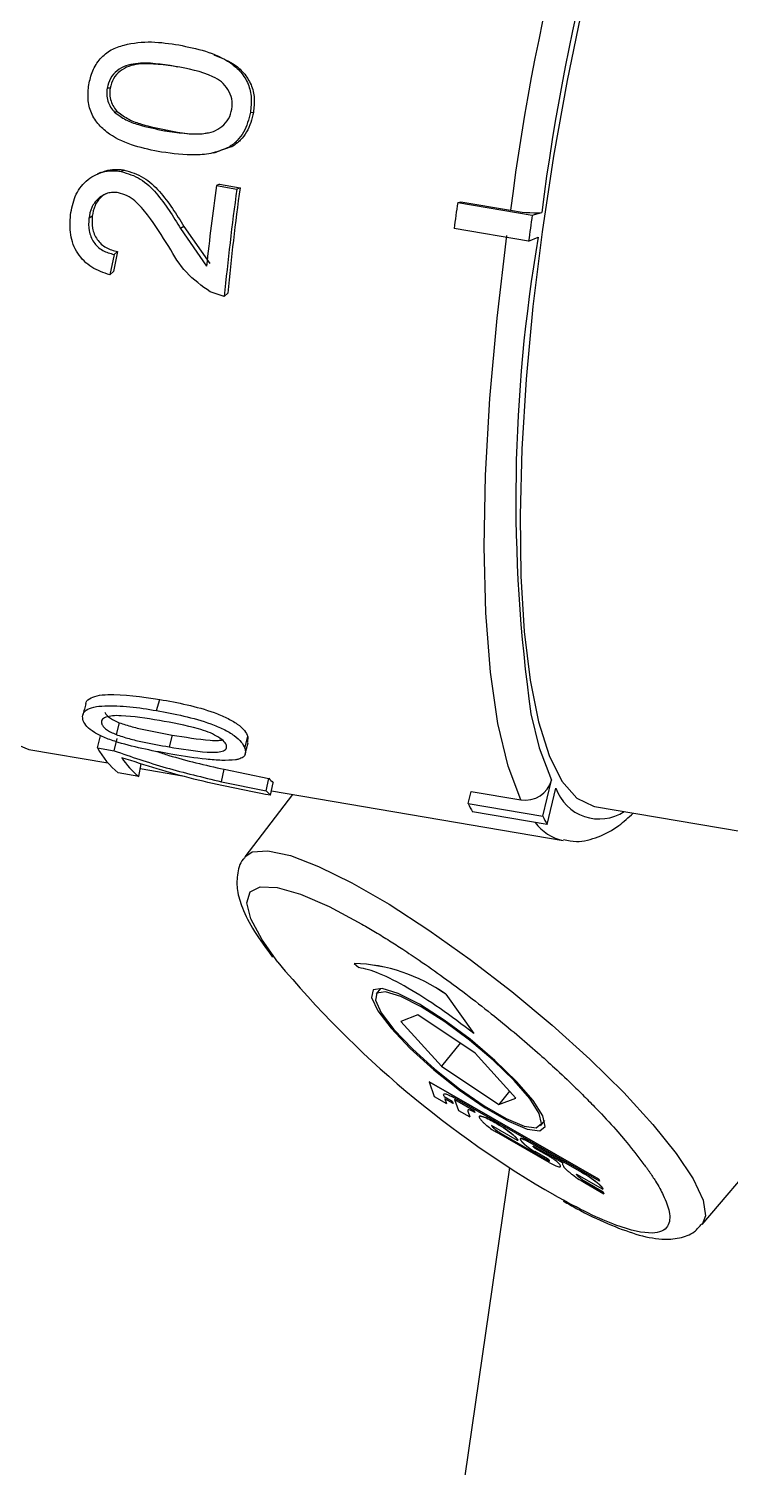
# Model space of a CAD drawing. Extents: x 75 to 2075, y 25 to 1460.
# Drawn here: x 1675.1 to 1708.9, y 732.9 to 802.3 of the extents above; entities that cross this region are included whole.
import ezdxf

# ---------------------------------------------------------------- set-up
doc = ezdxf.new("R2010")
doc.units = 0
doc.header["$LTSCALE"] = 5
doc.linetypes.add('SLD-KATı', pattern=[0])
doc.layers.get('0').update_dxf_attribs({"linetype": 'CONTINUOUS'})

msp = doc.modelspace()

# ---------------------------------------------------------------- linework, layer by layer
at = {"color": 7, "linetype": 'SLD-KATı'}
for p, q in [((1682.272, 800.437), (1682.131, 800.471)), ((1679.003, 799.417), (1678.858, 799.422)), ((1679.363, 798.274), (1679.214, 798.259)), ((1685.768, 798.257), (1685.913, 798.251)), ((1681.775, 797.393), (1681.625, 797.369)), ((1684.895, 796.609), (1684.147, 796.346)), ((1684.744, 796.581), (1684.895, 796.609)), ((1679.681, 795.468), (1679.525, 795.402)), ((1684.281, 794.788), (1684.125, 794.724)), ((1684.125, 794.724), (1685.112, 794.556)), ((1684.281, 794.788), (1685.268, 794.619)), ((1685.268, 794.619), (1685.112, 794.556)), ((1695.766, 793.902), (1695.919, 793.945)), ((1695.766, 793.902), (1699.363, 793.29)), ((1695.919, 793.945), (1698.317, 793.537)), ((1678.137, 793.246), (1677.975, 793.135)), ((1699.363, 793.29), (1699.821, 793.417)), ((1682.562, 792.755), (1682.401, 792.648)), ((1682.401, 792.648), (1683.65, 790.832)), ((1682.562, 792.755), (1683.815, 790.967)), ((1699.187, 792.038), (1695.591, 792.651)), ((1699.187, 792.038), (1699.656, 792.235)), ((1679.354, 791.541), (1679.155, 790.573)), ((1679.354, 791.541), (1679.189, 791.402)), ((1679.189, 791.402), (1678.988, 790.415)), ((1679.155, 790.573), (1678.988, 790.415)), ((1684.505, 789.374), (1683.83, 789.595)), ((1684.672, 789.533), (1684.505, 789.374)), ((1681.24, 769.402), (1681.397, 769.943)), ((1679.434, 768.819), (1679.286, 768.248)), ((1678.394, 767.601), (1678.534, 768.188)), ((1679.193, 767.465), (1679.333, 768.052)), ((1681.99, 768.225), (1681.844, 767.651)), ((1685.5, 767.589), (1685.65, 768.152)), ((1685.65, 768.152), (1685.632, 767.859)), ((1675.081, 767.525), (1678.893, 766.876)), ((1678.394, 767.601), (1679.193, 767.465)), ((1680.38, 766.228), (1680.501, 766.837)), ((1680.456, 766.61), (1682.488, 766.264)), ((1684.37, 765.974), (1684.501, 766.573)), ((1684.501, 766.573), (1686.662, 766.136)), ((1680.38, 766.228), (1679.393, 766.396)), ((1684.37, 765.974), (1686.532, 765.536)), ((1686.532, 765.536), (1686.662, 766.136)), ((1686.737, 765.319), (1686.863, 765.924)), ((1699.869, 764.315), (1700.299, 766.052)), ((1687.797, 765.359), (1685.504, 762.345)), ((1686.782, 765.532), (1700.858, 763.134)), ((1696.272, 764.928), (1696.415, 765.507)), ((1696.415, 765.507), (1698.813, 765.098)), ((1700.085, 763.906), (1700.503, 765.666)), ((1696.272, 764.928), (1699.869, 764.315)), ((1700.085, 763.906), (1696.488, 764.518)), ((1702.371, 764.779), (1714.36, 762.736)), ((1707.56, 744.615), (1724.552, 764.63)), ((1690.774, 757.212), (1690.992, 757.01)), ((1692.042, 756.006), (1691.836, 755.75)), ((1695.192, 755.731), (1696.543, 753.83)), ((1693.838, 754.729), (1693.022, 754.414)), ((1693.022, 754.414), (1694.981, 752.25)), ((1696.613, 752.881), (1693.838, 754.729)), ((1695.88, 753.369), (1694.981, 752.25)), ((1698.572, 750.717), (1696.613, 752.881)), ((1694.981, 752.25), (1697.756, 750.402)), ((1694.387, 751.496), (1702.575, 746.803)), ((1694.387, 751.496), (1694.387, 751.495)), ((1702.574, 746.802), (1694.387, 751.495)), ((1694.387, 751.495), (1694.633, 750.79)), ((1694.633, 750.79), (1695.225, 750.451)), ((1695.107, 750.789), (1695.092, 750.833)), ((1695.107, 750.789), (1695.501, 750.563)), ((1695.108, 750.79), (1695.502, 750.564)), ((1695.541, 750.45), (1695.146, 750.677)), ((1695.146, 750.677), (1695.225, 750.451)), ((1695.148, 750.676), (1695.226, 750.452)), ((1702.607, 746.711), (1695.517, 750.775)), ((1695.619, 750.652), (1695.618, 750.652)), ((1696.568, 750.107), (1695.618, 750.652)), ((1695.618, 750.652), (1695.805, 750.119)), ((1695.619, 750.652), (1696.569, 750.108)), ((1698.274, 751.046), (1697.756, 750.402)), ((1697.756, 750.402), (1698.572, 750.717)), ((1695.225, 750.451), (1695.226, 750.452)), ((1695.502, 750.564), (1695.501, 750.563)), ((1695.501, 750.563), (1695.541, 750.45)), ((1695.502, 750.564), (1695.542, 750.451)), ((1695.542, 750.451), (1695.541, 750.45)), ((1695.805, 750.119), (1696.347, 749.808)), ((1696.252, 750.085), (1696.348, 749.809)), ((1696.569, 750.108), (1696.601, 750.016)), ((1698.655, 748.675), (1697.398, 749.395)), ((1697.563, 749.537), (1697.564, 749.537)), ((1699.758, 749.381), (1699.964, 749.638)), ((1700.182, 747.61), (1697.642, 749.066)), ((1697.857, 749.012), (1697.856, 749.011)), ((1697.856, 749.011), (1700.1, 747.725)), ((1697.857, 749.012), (1700.101, 747.726)), ((1698.79, 748.755), (1698.789, 748.755)), ((1699.13, 748.64), (1699.129, 748.639)), ((1699.129, 748.639), (1701.743, 747.141)), ((1699.13, 748.64), (1701.744, 747.141)), ((1700.105, 747.781), (1699.488, 748.134)), ((1699.507, 748.354), (1700.839, 747.591)), ((1700.199, 747.895), (1699.508, 748.291)), ((1698.27, 747.373), (1692.608, 708.432)), ((1700.101, 747.726), (1700.1, 747.725)), ((1701.743, 747.141), (1701.744, 747.141)), ((1701.504, 747.042), (1702.766, 746.318)), ((1701.926, 746.68), (1701.925, 746.679)), ((1702.791, 746.183), (1701.925, 746.679)), ((1701.926, 746.68), (1702.792, 746.184)), ((1701.958, 746.592), (1702.821, 746.097)), ((1702.575, 746.803), (1702.574, 746.802)), ((1702.607, 746.71), (1702.574, 746.802)), ((1702.575, 746.803), (1702.607, 746.711)), ((1700.851, 745.76), (1700.883, 745.742)), ((1702.792, 746.184), (1702.791, 746.183)), ((1702.821, 746.097), (1702.791, 746.183)), ((1702.792, 746.184), (1702.822, 746.098)), ((1702.822, 746.098), (1702.821, 746.097))]:
    msp.add_line(p, q, dxfattribs=at)
at = {"color": 8, "linetype": 'SLD-KATı', "flags": 128}
for points in [[(1686.207, 832.835), (1686.172, 832.84), (1685.256, 832.751), (1684.277, 832.221), (1683.249, 831.259), (1682.186, 829.875), (1681.102, 828.091), (1680.012, 825.929), (1678.93, 823.418), (1677.872, 820.594), (1676.851, 817.493), (1675.881, 814.158), (1674.976, 810.634), (1674.147, 806.969), (1673.406, 803.212), (1672.763, 799.414), (1672.227, 795.626), (1671.805, 791.9), (1671.502, 788.286), (1671.323, 784.833), (1671.269, 781.587), (1671.343, 778.593), (1671.542, 775.89), (1671.865, 773.516), (1672.306, 771.503), (1672.86, 769.878), (1673.519, 768.662), (1674.275, 767.872), (1675.081, 767.525)], [(1699.298, 769.252), (1699.704, 767.611), (1700.299, 766.052)], [(1685.504, 762.345), (1685.853, 762.587), (1686.614, 762.646), (1687.694, 762.412), (1689.058, 761.891), (1690.663, 761.1), (1692.457, 760.064), (1694.382, 758.818), (1696.376, 757.4), (1698.376, 755.856), (1700.317, 754.237), (1702.137, 752.594), (1703.776, 750.979), (1705.184, 749.446), (1706.313, 748.042), (1707.129, 746.814), (1707.604, 745.8), (1707.724, 745.034), (1707.56, 744.615)], [(1687.094, 757.263), (1686.329, 758.35), (1685.794, 759.36), (1685.599, 760.139), (1685.752, 760.659), (1686.246, 760.904), (1687.066, 760.865), (1688.184, 760.543), (1689.56, 759.95), (1691.149, 759.105)]]:
    msp.add_lwpolyline(points, dxfattribs=at)
at = {"color": 7, "linetype": 'SLD-KATı', "flags": 128}
for points in [[(1712.867, 826.391), (1712.5, 826.413), (1711.593, 826.155), (1710.63, 825.468), (1709.626, 824.361), (1708.593, 822.851), (1707.546, 820.958), (1706.501, 818.708), (1705.471, 816.134), (1704.471, 813.272), (1703.516, 810.161), (1702.618, 806.846), (1701.79, 803.372), (1701.044, 799.79), (1700.391, 796.148), (1699.839, 792.498), (1699.396, 788.892), (1699.069, 785.379), (1698.861, 782.01), (1698.777, 778.831), (1698.816, 775.888), (1698.98, 773.221), (1699.264, 770.868), (1699.666, 768.862), (1700.18, 767.231), (1700.798, 765.998), (1701.511, 765.181), (1702.311, 764.79), (1702.371, 764.779)], [(1684.016, 801.051), (1683.938, 801.08), (1683.86, 801.109)], [(1698.813, 765.098), (1698.195, 766.718), (1697.703, 768.783), (1697.344, 771.26), (1697.123, 774.112), (1697.045, 777.295), (1697.11, 780.761), (1697.318, 784.456), (1697.664, 788.325), (1698.145, 792.308)], [(1685.512, 767.28), (1685.586, 767.566), (1685.661, 767.851)], [(1693.918, 755.239), (1692.894, 755.76), (1692.127, 755.997), (1691.687, 755.929), (1691.612, 755.562), (1691.909, 754.929), (1692.551, 754.086), (1693.482, 753.108), (1694.618, 752.081), (1695.859, 751.098), (1697.095, 750.245), (1698.215, 749.598), (1699.121, 749.215), (1699.731, 749.13), (1699.991, 749.35), (1699.879, 749.855), (1699.404, 750.602), (1698.609, 751.523), (1697.564, 752.536), (1696.361, 753.552), (1695.109, 754.481), (1693.918, 755.239)], [(1694, 755.122), (1693.021, 755.62), (1692.288, 755.847), (1691.867, 755.782), (1691.795, 755.431), (1692.079, 754.825), (1692.693, 754.019), (1693.583, 753.084), (1694.67, 752.103), (1695.857, 751.162), (1697.038, 750.347), (1698.109, 749.728), (1698.975, 749.362), (1699.558, 749.28), (1699.808, 749.491), (1699.7, 749.974), (1699.246, 750.688), (1698.486, 751.568), (1697.486, 752.538), (1696.337, 753.509), (1695.139, 754.397), (1694, 755.122)]]:
    msp.add_lwpolyline(points, dxfattribs=at)
at = {"color": 7, "linetype": 'SLD-KATı'}
for centre, radius, start, end in [((1803.739, 780.326), 106.247, 156.90264, 172.85728), ((1801.265, 780.705), 102.237, 156.90264, 172.85728), ((1820.511, 776.097), 137.652, 172.2229, 173.85509), ((1819.742, 776.149), 135.882, 172.21461, 174.41474), ((1817.405, 776.553), 133.366, 172.21461, 174.41474), ((1836.997, 773.479), 142.7, 171.77141, 172.27883), ((1699.526, 799.239), 5.829, 258.03001, 272.90818), ((1840.594, 772.866), 142.7, 171.77141, 172.27883), ((1772.689, 779.604), 74.117, 170.18777, 188.02854), ((1681.848, 769.448), 3.917, 208.14309, 231.19036), ((1682.582, 769.031), 3.564, 212.23845, 231.84789), ((1689.15, 768.299), 3.297, 220.99819, 226.08463), ((1699.03, 766.395), 1.314, 260.49672, 344.89966), ((1689.067, 767.739), 3.359, 220.99819, 226.08463), ((1702.577, 767.995), 7.012, 205.94559, 209.72865), ((1706.174, 767.383), 7.012, 205.94559, 209.72865), ((1725.154, 788.933), 49.512, 219.76374, 240.0636), ((1690.488, 749.037), 8.18, 54.90219, 87.99435), ((1690.488, 749.038), 8.18, 54.90219, 87.99435), ((1699.937, 747.49), 0.336, 38.92189, 59.86274)]:
    msp.add_arc(centre, radius, start, end, dxfattribs=at)
at = {"color": 8, "linetype": 'SLD-KATı'}
for centre, radius, start, end in [((1702.594, 766.389), 2.213, 199.07213, 303.08545), ((1701.338, 765.381), 2.297, 216.76941, 257.92473)]:
    msp.add_arc(centre, radius, start, end, dxfattribs=at)
at = {"color": 7, "linetype": 'SLD-KATı'}
for points, knots in [([(1677.971, 799.585), (1678.023, 799.811), (1678.126, 800.262), (1678.495, 800.857), (1679.031, 801.298), (1679.887, 801.583), (1681.004, 801.704), (1681.879, 801.569), (1682.317, 801.502)], [0, 0, 0, 0, 0.126499, 0.252548, 0.377658, 0.502458, 0.751109, 1, 1, 1, 1]), ([(1682.317, 801.502), (1682.75, 801.416), (1683.616, 801.244), (1684.644, 800.798), (1685.325, 800.214), (1685.691, 799.632), (1685.843, 798.947), (1685.793, 798.487), (1685.768, 798.257)], [0, 0, 0, 0, 0.248905, 0.497483, 0.622312, 0.747532, 0.873476, 1, 1, 1, 1]), ([(1682.131, 800.471), (1681.498, 800.571), (1680.706, 800.697), (1679.753, 800.525), (1679.327, 800.28), (1678.983, 799.908), (1678.899, 799.584), (1678.858, 799.422)], [0, 0, 0, 0, 0.497951, 0.622754, 0.747957, 0.873668, 1, 1, 1, 1]), ([(1682.272, 800.437), (1681.639, 800.537), (1680.848, 800.663), (1679.896, 800.497), (1679.471, 800.259), (1679.127, 799.895), (1679.045, 799.576), (1679.003, 799.417)], [0, 0, 0, 0, 0.500475, 0.625625, 0.750585, 0.875285, 1, 1, 1, 1]), ([(1684.001, 801.026), (1684.326, 800.902), (1684.858, 800.699), (1685.462, 800.174), (1685.832, 799.605), (1685.986, 798.929), (1685.938, 798.477), (1685.913, 798.251)], [0, 0, 0, 0, 0.28184, 0.461565, 0.640916, 0.82028, 1, 1, 1, 1]), ([(1684.879, 798.408), (1684.89, 798.575), (1684.91, 798.908), (1684.702, 799.368), (1684.387, 799.742), (1683.543, 800.212), (1682.759, 800.356), (1682.131, 800.471)], [0, 0, 0, 0, 0.126234, 0.25197, 0.377155, 0.50198, 1, 1, 1, 1]), ([(1681.475, 796.336), (1681.041, 796.423), (1680.175, 796.596), (1679.134, 797.04), (1678.441, 797.626), (1678.062, 798.208), (1677.899, 798.894), (1677.947, 799.354), (1677.971, 799.585)], [0, 0, 0, 0, 0.24892, 0.497499, 0.622366, 0.74757, 0.873484, 1, 1, 1, 1]), ([(1678.858, 799.422), (1678.85, 799.369), (1678.836, 799.264), (1678.836, 799.052), (1678.883, 798.79), (1679.014, 798.5), (1679.148, 798.339), (1679.214, 798.259)], [0, 0, 0, 0, 0.125755, 0.251386, 0.501746, 0.751283, 1, 1, 1, 1]), ([(1679.003, 799.417), (1678.996, 799.365), (1678.982, 799.262), (1678.983, 799.054), (1679.031, 798.796), (1679.163, 798.51), (1679.296, 798.353), (1679.363, 798.274)], [0, 0, 0, 0, 0.125177, 0.250287, 0.500035, 0.749914, 1, 1, 1, 1]), ([(1679.214, 798.259), (1679.391, 798.129), (1679.743, 797.869), (1680.568, 797.58), (1681.202, 797.454), (1681.625, 797.369)], [0, 0, 0, 0, 0.249911, 0.500007, 1, 1, 1, 1]), ([(1679.363, 798.274), (1679.54, 798.146), (1679.894, 797.889), (1680.718, 797.603), (1681.352, 797.477), (1681.775, 797.393)], [0, 0, 0, 0, 0.249414, 0.499567, 1, 1, 1, 1]), ([(1681.625, 797.369), (1682.255, 797.271), (1683.043, 797.147), (1683.991, 797.308), (1684.407, 797.56), (1684.752, 797.923), (1684.837, 798.246), (1684.879, 798.408)], [0, 0, 0, 0, 0.4979741, 0.6227974, 0.7479899, 0.8737186, 1, 1, 1, 1]), ([(1685.768, 798.257), (1685.686, 797.92), (1685.565, 797.416), (1685.194, 796.948), (1684.951, 796.72), (1684.813, 796.627), (1684.744, 796.581)], [0, 0, 0, 0, 0.500317, 0.750428, 0.875333, 1, 1, 1, 1]), ([(1685.913, 798.251), (1685.833, 797.921), (1685.712, 797.425), (1685.344, 796.967), (1685.101, 796.744), (1684.963, 796.654), (1684.895, 796.609)], [0, 0, 0, 0, 0.4988163, 0.7491523, 0.8745511, 1, 1, 1, 1]), ([(1681.775, 797.393), (1682.411, 797.264), (1683.067, 797.132), (1683.705, 797.266), (1683.725, 797.27)], [0, 0, 0, 0, 0.969171, 1, 1, 1, 1]), ([(1684.744, 796.581), (1684.486, 796.473), (1683.972, 796.257), (1682.855, 796.156), (1682.027, 796.264), (1681.475, 796.336)], [0, 0, 0, 0, 0.250377, 0.500477, 1, 1, 1, 1]), ([(1683.985, 796.304), (1684.012, 796.31), (1684.068, 796.323), (1684.123, 796.336), (1684.151, 796.342)], [0, 0, 0, 0, 0.500002, 1, 1, 1, 1]), ([(1677.089, 793.308), (1677.145, 793.614), (1677.228, 794.071), (1677.532, 794.606), (1677.837, 794.947), (1678.208, 795.209), (1678.625, 795.387), (1679, 795.438), (1679.301, 795.436), (1679.451, 795.414), (1679.525, 795.402)], [0, 0, 0, 0, 0.251688, 0.377467, 0.502797, 0.627924, 0.752074, 0.876011, 0.938008, 1, 1, 1, 1]), ([(1678.535, 795.346), (1678.512, 795.336), (1678.466, 795.315), (1678.421, 795.294), (1678.398, 795.284)], [0, 0, 0, 0, 0.5, 1, 1, 1, 1]), ([(1678.543, 795.337), (1678.623, 795.373), (1678.84, 795.472), (1679.157, 795.503), (1679.457, 795.502), (1679.607, 795.479), (1679.681, 795.468)], [0, 0, 0, 0, 0.228341, 0.613804, 0.806874, 1, 1, 1, 1]), ([(1679.525, 795.402), (1679.848, 795.304), (1680.497, 795.106), (1681.496, 794.117), (1682.038, 793.237), (1682.401, 792.648)], [0, 0, 0, 0, 0.247743, 0.497424, 1, 1, 1, 1]), ([(1679.681, 795.468), (1680.004, 795.37), (1680.651, 795.175), (1681.652, 794.204), (1682.198, 793.335), (1682.562, 792.755)], [0, 0, 0, 0, 0.248997, 0.498825, 1, 1, 1, 1]), ([(1679.399, 794.374), (1679.311, 794.384), (1679.134, 794.404), (1678.875, 794.359), (1678.632, 794.253), (1678.417, 794.096), (1678.239, 793.893), (1678.056, 793.583), (1678.007, 793.314), (1677.975, 793.135)], [0, 0, 0, 0, 0.1238355, 0.2477501, 0.3676664, 0.4971161, 0.6224995, 0.7482459, 1, 1, 1, 1]), ([(1678.791, 794.329), (1678.719, 794.282), (1678.573, 794.188), (1678.4, 793.99), (1678.217, 793.687), (1678.169, 793.422), (1678.137, 793.246)], [0, 0, 0, 0, 0.197802, 0.398521, 0.599211, 1, 1, 1, 1]), ([(1681.827, 791.78), (1681.502, 792.299), (1681.016, 793.076), (1680.326, 793.898), (1679.829, 794.255), (1679.542, 794.335), (1679.399, 794.374)], [0, 0, 0, 0, 0.501966, 0.751703, 0.87614, 1, 1, 1, 1]), ([(1678.988, 790.415), (1678.688, 790.517), (1678.236, 790.67), (1677.73, 791.071), (1677.424, 791.449), (1677.209, 791.883), (1677.043, 792.509), (1677.071, 792.989), (1677.089, 793.308)], [0, 0, 0, 0, 0.2474197, 0.3728759, 0.496729, 0.6215912, 0.7480573, 1, 1, 1, 1]), ([(1677.975, 793.135), (1677.964, 792.937), (1677.948, 792.64), (1678.063, 792.256), (1678.202, 791.99), (1678.396, 791.76), (1678.718, 791.524), (1679.001, 791.451), (1679.189, 791.402)], [0, 0, 0, 0, 0.25203, 0.377962, 0.503428, 0.628372, 0.752787, 1, 1, 1, 1]), ([(1678.137, 793.246), (1678.126, 793.052), (1678.111, 792.76), (1678.227, 792.382), (1678.367, 792.121), (1678.561, 791.895), (1678.883, 791.662), (1679.166, 791.59), (1679.354, 791.541)], [0, 0, 0, 0, 0.2498818, 0.3750653, 0.5002031, 0.6253472, 0.7504949, 1, 1, 1, 1]), ([(1683.83, 789.595), (1683.421, 789.886), (1682.597, 790.47), (1682.085, 791.342), (1681.827, 791.78)], [0, 0, 0, 0, 0.4974, 1, 1, 1, 1]), ([(1646.048, 774.496), (1646.822, 773.053), (1649.767, 767.561), (1654.482, 758.605), (1660.144, 747.532), (1665.339, 736.978), (1670.65, 725.452), (1674.303, 717.161), (1676.171, 712.595), (1676.235, 712.439)], [0, 0, 0, 0, 0.081146, 0.308838, 0.476996, 0.646637, 0.819926, 0.993823, 1, 1, 1, 1]), ([(1682.213, 714.327), (1681.964, 714.933), (1680.167, 719.296), (1676.718, 727.182), (1671.776, 737.982), (1666.539, 748.727), (1660.849, 759.898), (1656.66, 767.898), (1654.358, 772.201), (1654.106, 772.672)], [0, 0, 0, 0, 0.025945, 0.186942, 0.359711, 0.544711, 0.740639, 0.97158, 1, 1, 1, 1]), ([(1677.834, 769.742), (1677.834, 769.743), (1677.827, 769.832), (1677.978, 769.981), (1678.34, 770.137), (1679.432, 770.228), (1680.524, 770.07), (1681.397, 769.943)], [0, 0, 0, 0, 0.001896, 0.144803, 0.287438, 0.430543, 1, 1, 1, 1]), ([(1677.703, 768.917), (1677.683, 769.01), (1677.643, 769.194), (1677.812, 769.43), (1678.186, 769.589), (1678.911, 769.651), (1679.933, 769.614), (1680.804, 769.473), (1681.24, 769.402)], [0, 0, 0, 0, 0.126499, 0.252548, 0.377658, 0.502458, 0.751109, 1, 1, 1, 1]), ([(1677.832, 769.741), (1677.807, 769.648), (1677.757, 769.464), (1677.706, 769.279), (1677.681, 769.187)], [0, 0, 0, 0, 0.499999, 1, 1, 1, 1]), ([(1678.743, 769.324), (1678.753, 769.303), (1678.771, 769.261), (1678.835, 769.173), (1678.959, 769.062), (1679.172, 768.933), (1679.346, 768.857), (1679.434, 768.819)], [0, 0, 0, 0, 0.125177, 0.250287, 0.500035, 0.749914, 1, 1, 1, 1]), ([(1681.24, 769.402), (1681.676, 769.322), (1682.549, 769.162), (1683.66, 768.853), (1684.483, 768.511), (1685.008, 768.205), (1685.36, 767.879), (1685.453, 767.686), (1685.5, 767.589)], [0, 0, 0, 0, 0.248905, 0.497483, 0.622312, 0.747532, 0.873476, 1, 1, 1, 1]), ([(1681.397, 769.943), (1681.833, 769.863), (1682.706, 769.704), (1683.815, 769.397), (1684.637, 769.06), (1685.16, 768.758), (1685.512, 768.437), (1685.604, 768.247), (1685.65, 768.152)], [0, 0, 0, 0, 0.250515, 0.500406, 0.625433, 0.7502, 0.874976, 1, 1, 1, 1]), ([(1682.018, 767.287), (1681.581, 767.365), (1680.706, 767.522), (1679.584, 767.794), (1678.747, 768.084), (1678.21, 768.346), (1677.846, 768.634), (1677.751, 768.823), (1677.703, 768.917)], [0, 0, 0, 0, 0.24892, 0.497499, 0.622366, 0.74757, 0.873484, 1, 1, 1, 1]), ([(1681.376, 768.921), (1680.746, 769.025), (1679.957, 769.155), (1679.105, 769.163), (1678.777, 769.091), (1678.563, 768.958), (1678.583, 768.827), (1678.593, 768.761)], [0, 0, 0, 0, 0.497951, 0.622754, 0.747957, 0.873668, 1, 1, 1, 1]), ([(1678.593, 768.761), (1678.602, 768.74), (1678.621, 768.697), (1678.685, 768.608), (1678.81, 768.495), (1679.023, 768.365), (1679.199, 768.287), (1679.286, 768.248)], [0, 0, 0, 0, 0.125755, 0.251386, 0.501746, 0.751283, 1, 1, 1, 1]), ([(1679.434, 768.819), (1679.641, 768.75), (1680.055, 768.613), (1680.924, 768.417), (1681.563, 768.302), (1681.99, 768.225)], [0, 0, 0, 0, 0.249414, 0.499567, 1, 1, 1, 1]), ([(1684.611, 767.74), (1684.57, 767.811), (1684.488, 767.952), (1684.15, 768.177), (1683.737, 768.377), (1682.795, 768.671), (1682.007, 768.81), (1681.376, 768.921)], [0, 0, 0, 0, 0.126234, 0.25197, 0.377155, 0.50198, 1, 1, 1, 1]), ([(1679.286, 768.248), (1679.493, 768.179), (1679.907, 768.041), (1680.777, 767.843), (1681.417, 767.728), (1681.844, 767.651)], [0, 0, 0, 0, 0.249911, 0.500007, 1, 1, 1, 1]), ([(1681.99, 768.225), (1682.611, 768.124), (1683.388, 767.998), (1684.199, 767.949), (1684.356, 767.981), (1684.413, 767.993)], [0, 0, 0, 0, 0.719398, 0.899327, 1, 1, 1, 1]), ([(1679.193, 767.465), (1680.013, 767.182), (1681.652, 766.616), (1683.465, 766.188), (1684.37, 765.974)], [0, 0, 0, 0, 0.500627, 1, 1, 1, 1]), ([(1681.246, 767.433), (1681.44, 767.369), (1682.463, 767.032), (1683.589, 766.778), (1684.501, 766.573)], [0, 0, 0, 0, 0.18977, 1, 1, 1, 1]), ([(1681.844, 767.651), (1682.471, 767.547), (1683.256, 767.417), (1684.106, 767.38), (1684.422, 767.437), (1684.638, 767.549), (1684.62, 767.677), (1684.611, 767.74)], [0, 0, 0, 0, 0.497974, 0.622797, 0.74799, 0.873719, 1, 1, 1, 1]), ([(1685.041, 767.023), (1684.83, 767.01), (1684.409, 766.985), (1683.381, 767.071), (1682.563, 767.201), (1682.018, 767.287)], [0, 0, 0, 0, 0.2503766, 0.5004768, 1, 1, 1, 1]), ([(1685.5, 767.589), (1685.525, 767.457), (1685.564, 767.258), (1685.356, 767.115), (1685.195, 767.053), (1685.092, 767.033), (1685.041, 767.023)], [0, 0, 0, 0, 0.500317, 0.750428, 0.875333, 1, 1, 1, 1]), ([(1686.737, 765.319), (1685.48, 765.561), (1682.96, 766.045), (1680.7, 766.767), (1679.567, 767.13)], [0, 0, 0, 0, 0.498764, 1, 1, 1, 1]), ([(1700.878, 763.185), (1701.083, 763.143), (1701.642, 763.028), (1702.574, 763.293), (1703.473, 763.75), (1704.005, 764.249), (1704.232, 764.462)], [0, 0, 0, 0, 0.169949, 0.463954, 0.771172, 1, 1, 1, 1]), ([(1685.519, 762.325), (1685.487, 762.295), (1685.249, 762.075), (1685.105, 761.449), (1685.115, 760.679), (1685.383, 759.807), (1685.899, 758.786), (1686.523, 757.933), (1686.834, 757.508)], [0, 0, 0, 0, 0.0241052, 0.1779071, 0.3306183, 0.5141958, 0.7579185, 1, 1, 1, 1]), ([(1691.149, 759.105), (1691.366, 758.979), (1691.8, 758.726), (1692.46, 758.318), (1693.164, 757.866), (1694.033, 757.285), (1695.103, 756.533), (1696.32, 755.628), (1697.503, 754.7), (1698.607, 753.791), (1699.577, 752.954), (1700.506, 752.117), (1701.304, 751.364), (1702.008, 750.67), (1702.728, 749.93), (1703.749, 748.827), (1704.361, 748.026), (1704.748, 747.521)], [0, 0, 0, 0, 0.045857, 0.091678, 0.134211, 0.185808, 0.260863, 0.338758, 0.416654, 0.486672, 0.553645, 0.611355, 0.680529, 0.728859, 0.775288, 0.858372, 1, 1, 1, 1]), ([(1695.092, 750.833), (1695.086, 750.863), (1695.076, 750.922), (1695.161, 750.932), (1695.307, 750.888), (1695.445, 750.813), (1695.516, 750.774)], [0, 0, 0, 0, 0.241302, 0.4837529, 0.7346995, 1, 1, 1, 1]), ([(1696.601, 750.016), (1696.545, 750.048), (1696.434, 750.111), (1696.314, 750.152), (1696.242, 750.149), (1696.249, 750.105), (1696.252, 750.085)], [0, 0, 0, 0, 0.26493, 0.521233, 0.771346, 1, 1, 1, 1]), ([(1697.563, 749.537), (1697.444, 749.602), (1697.208, 749.732), (1696.973, 749.826), (1696.848, 749.848), (1696.803, 749.834), (1696.794, 749.797), (1696.822, 749.75), (1696.836, 749.728)], [0, 0, 0, 0, 0.301647, 0.594282, 0.71935, 0.828861, 0.917801, 1, 1, 1, 1]), ([(1696.836, 749.728), (1696.853, 749.706), (1696.887, 749.661), (1696.965, 749.579), (1697.06, 749.488), (1697.211, 749.359), (1697.418, 749.202), (1697.569, 749.111), (1697.642, 749.066)], [0, 0, 0, 0, 0.1087076, 0.2194112, 0.3424123, 0.470767, 0.7399775, 1, 1, 1, 1]), ([(1696.865, 749.842), (1696.888, 749.839), (1696.975, 749.829), (1697.21, 749.731), (1697.445, 749.603), (1697.564, 749.537)], [0, 0, 0, 0, 0.1518727, 0.5695054, 1, 1, 1, 1]), ([(1697.398, 749.396), (1697.404, 749.386), (1697.414, 749.365), (1697.451, 749.321), (1697.502, 749.271), (1697.563, 749.217), (1697.633, 749.161), (1697.735, 749.087), (1697.808, 749.042), (1697.857, 749.012)], [0, 0, 0, 0, 0.106834, 0.215149, 0.325994, 0.447143, 0.574034, 0.712212, 1, 1, 1, 1]), ([(1697.398, 749.395), (1697.403, 749.385), (1697.413, 749.364), (1697.451, 749.32), (1697.501, 749.27), (1697.586, 749.195), (1697.713, 749.099), (1697.807, 749.041), (1697.856, 749.011)], [0, 0, 0, 0, 0.108284, 0.215534, 0.329186, 0.447805, 0.711859, 1, 1, 1, 1]), ([(1698.655, 748.675), (1698.658, 748.679), (1698.664, 748.689), (1698.658, 748.714), (1698.638, 748.746), (1698.605, 748.787), (1698.56, 748.834), (1698.481, 748.908), (1698.287, 749.067), (1697.956, 749.302), (1697.702, 749.454), (1697.563, 749.537)], [0, 0, 0, 0, 0.047713, 0.091204, 0.132808, 0.175173, 0.219366, 0.266655, 0.377118, 0.65993, 1, 1, 1, 1]), ([(1697.564, 749.537), (1697.703, 749.455), (1697.956, 749.303), (1698.288, 749.068), (1698.481, 748.909), (1698.56, 748.835), (1698.605, 748.788), (1698.639, 748.747), (1698.659, 748.715), (1698.665, 748.689), (1698.659, 748.68), (1698.656, 748.675)], [0, 0, 0, 0, 0.3400561, 0.6228572, 0.7329165, 0.7803027, 0.8247759, 0.8670195, 0.9085728, 0.952117, 1, 1, 1, 1]), ([(1699.129, 748.639), (1699.129, 748.639), (1699.126, 748.641), (1699.12, 748.644), (1699.115, 748.647), (1699.109, 748.651), (1699.104, 748.653), (1699.098, 748.656), (1699.093, 748.659), (1699.087, 748.663), (1699.081, 748.666), (1699.077, 748.668), (1699.071, 748.671), (1699.066, 748.674), (1699.06, 748.677), (1699.055, 748.68), (1699.049, 748.683), (1699.044, 748.686), (1699.038, 748.688), (1699.033, 748.691), (1699.028, 748.694), (1699.022, 748.696), (1699.018, 748.698), (1699.013, 748.701), (1699.008, 748.704), (1699.002, 748.706), (1698.997, 748.708), (1698.992, 748.711), (1698.986, 748.714), (1698.981, 748.716), (1698.976, 748.718), (1698.971, 748.721), (1698.966, 748.723), (1698.961, 748.725), (1698.957, 748.727), (1698.952, 748.729), (1698.947, 748.731), (1698.942, 748.733), (1698.938, 748.735), (1698.933, 748.737), (1698.929, 748.738), (1698.924, 748.74), (1698.92, 748.742), (1698.915, 748.743), (1698.911, 748.745), (1698.907, 748.747), (1698.902, 748.748), (1698.898, 748.749), (1698.894, 748.751), (1698.89, 748.752), (1698.886, 748.753), (1698.882, 748.755), (1698.878, 748.756), (1698.874, 748.757), (1698.87, 748.758), (1698.866, 748.759), (1698.863, 748.76), (1698.859, 748.761), (1698.856, 748.761), (1698.853, 748.762), (1698.849, 748.763), (1698.846, 748.763), (1698.843, 748.764), (1698.84, 748.764), (1698.837, 748.764), (1698.834, 748.765), (1698.831, 748.765), (1698.828, 748.765), (1698.826, 748.765), (1698.823, 748.766), (1698.821, 748.766), (1698.818, 748.765), (1698.816, 748.765), (1698.813, 748.765), (1698.811, 748.765), (1698.809, 748.765), (1698.807, 748.764), (1698.805, 748.764), (1698.803, 748.763), (1698.801, 748.763), (1698.8, 748.762), (1698.798, 748.761), (1698.797, 748.761), (1698.795, 748.76), (1698.794, 748.759), (1698.793, 748.758), (1698.791, 748.757), (1698.79, 748.756), (1698.79, 748.755), (1698.789, 748.754), (1698.788, 748.753), (1698.787, 748.751), (1698.786, 748.75), (1698.786, 748.749), (1698.785, 748.747), (1698.785, 748.746), (1698.784, 748.744), (1698.784, 748.743), (1698.784, 748.741), (1698.784, 748.739), (1698.784, 748.738), (1698.784, 748.736), (1698.784, 748.734), (1698.784, 748.732), (1698.785, 748.73), (1698.785, 748.728), (1698.786, 748.726), (1698.786, 748.724), (1698.787, 748.721), (1698.788, 748.718), (1698.79, 748.713), (1698.792, 748.707), (1698.795, 748.702), (1698.797, 748.698), (1698.8, 748.693), (1698.802, 748.689), (1698.805, 748.684), (1698.809, 748.678), (1698.814, 748.671), (1698.819, 748.664), (1698.823, 748.659), (1698.827, 748.654), (1698.831, 748.648), (1698.836, 748.643), (1698.842, 748.635), (1698.848, 748.628), (1698.855, 748.62), (1698.86, 748.614), (1698.866, 748.608), (1698.872, 748.602), (1698.877, 748.596), (1698.882, 748.591), (1698.886, 748.586), (1698.89, 748.582), (1698.894, 748.578), (1698.898, 748.574), (1698.902, 748.571), (1698.906, 748.567), (1698.91, 748.562), (1698.914, 748.558), (1698.919, 748.554), (1698.923, 748.55), (1698.928, 748.545), (1698.932, 748.541), (1698.937, 748.537), (1698.941, 748.532), (1698.946, 748.528), (1698.951, 748.524), (1698.957, 748.518), (1698.961, 748.514), (1698.966, 748.51), (1698.971, 748.505), (1698.976, 748.501), (1698.982, 748.496), (1698.987, 748.491), (1698.993, 748.486), (1698.998, 748.482), (1699.004, 748.476), (1699.009, 748.472), (1699.015, 748.467), (1699.02, 748.462), (1699.027, 748.457), (1699.032, 748.453), (1699.038, 748.447), (1699.043, 748.443), (1699.05, 748.438), (1699.055, 748.434), (1699.061, 748.428), (1699.066, 748.424), (1699.073, 748.419), (1699.078, 748.415), (1699.085, 748.41), (1699.091, 748.404), (1699.098, 748.399), (1699.104, 748.394), (1699.11, 748.39), (1699.116, 748.385), (1699.123, 748.38), (1699.129, 748.375), (1699.136, 748.37), (1699.141, 748.366), (1699.148, 748.361), (1699.154, 748.356), (1699.161, 748.351), (1699.167, 748.346), (1699.174, 748.341), (1699.181, 748.336), (1699.19, 748.329), (1699.198, 748.323), (1699.207, 748.317), (1699.213, 748.312), (1699.22, 748.307), (1699.227, 748.303), (1699.233, 748.298), (1699.24, 748.293), (1699.246, 748.289), (1699.253, 748.284), (1699.259, 748.28), (1699.266, 748.275), (1699.272, 748.271), (1699.279, 748.266), (1699.285, 748.262), (1699.292, 748.257), (1699.298, 748.253), (1699.305, 748.249), (1699.311, 748.244), (1699.317, 748.24), (1699.324, 748.236), (1699.33, 748.231), (1699.337, 748.227), (1699.343, 748.223), (1699.349, 748.219), (1699.356, 748.215), (1699.362, 748.211), (1699.368, 748.207), (1699.375, 748.203), (1699.381, 748.199), (1699.387, 748.195), (1699.393, 748.191), (1699.399, 748.187), (1699.406, 748.183), (1699.412, 748.179), (1699.418, 748.176), (1699.424, 748.172), (1699.43, 748.168), (1699.436, 748.164), (1699.45, 748.156), (1699.467, 748.146), (1699.482, 748.137), (1699.488, 748.134)], [0, 0, 0, 0, 0.001318, 0.006591, 0.011863, 0.014499, 0.019772, 0.022408, 0.027681, 0.032953, 0.035589, 0.040862, 0.043498, 0.04877, 0.054043, 0.056679, 0.061952, 0.067224, 0.06986, 0.075133, 0.080405, 0.083042, 0.088314, 0.09095, 0.096223, 0.101495, 0.104132, 0.109404, 0.114677, 0.119949, 0.122585, 0.127858, 0.13313, 0.135767, 0.141039, 0.146312, 0.148948, 0.15422, 0.159493, 0.162129, 0.167402, 0.172674, 0.17531, 0.180583, 0.185855, 0.188492, 0.193764, 0.199037, 0.201673, 0.206945, 0.212218, 0.214854, 0.220127, 0.225399, 0.228036, 0.233308, 0.238581, 0.241217, 0.246489, 0.249126, 0.254398, 0.259671, 0.262307, 0.26758, 0.270216, 0.275488, 0.278125, 0.283397, 0.28867, 0.291306, 0.296579, 0.299215, 0.304488, 0.307124, 0.312396, 0.315033, 0.320305, 0.322942, 0.328214, 0.33085, 0.336123, 0.338759, 0.344032, 0.346668, 0.349304, 0.354577, 0.357213, 0.362486, 0.365122, 0.367759, 0.373031, 0.375668, 0.38094, 0.383577, 0.386213, 0.391486, 0.394122, 0.396758, 0.402031, 0.404667, 0.407303, 0.40994, 0.415213, 0.417849, 0.420485, 0.425758, 0.428394, 0.43103, 0.436303, 0.441576, 0.446849, 0.457398, 0.462671, 0.467944, 0.473217, 0.478489, 0.483762, 0.489035, 0.499584, 0.504857, 0.51013, 0.515403, 0.520676, 0.525949, 0.531222, 0.541771, 0.547044, 0.552317, 0.55759, 0.562863, 0.568135, 0.573408, 0.576045, 0.578681, 0.583954, 0.58659, 0.589226, 0.591862, 0.597135, 0.599772, 0.602408, 0.607681, 0.610317, 0.612953, 0.618226, 0.620862, 0.623498, 0.628771, 0.631407, 0.63668, 0.639316, 0.641953, 0.647225, 0.649862, 0.655134, 0.65777, 0.663043, 0.665679, 0.670952, 0.673588, 0.678861, 0.681497, 0.68677, 0.689406, 0.694679, 0.697315, 0.702588, 0.705224, 0.710496, 0.713133, 0.718405, 0.721041, 0.726314, 0.731587, 0.734223, 0.739495, 0.742132, 0.747404, 0.752677, 0.755313, 0.760586, 0.763222, 0.768494, 0.773767, 0.776403, 0.781676, 0.786948, 0.789584, 0.80013, 0.802766, 0.808039, 0.813311, 0.815948, 0.82122, 0.826493, 0.829129, 0.834401, 0.839674, 0.84231, 0.847583, 0.852855, 0.855491, 0.860764, 0.866037, 0.868673, 0.873945, 0.879218, 0.881854, 0.887126, 0.892399, 0.895035, 0.900308, 0.90558, 0.908216, 0.913489, 0.918761, 0.921398, 0.92667, 0.931943, 0.934579, 0.939851, 0.945124, 0.94776, 0.953033, 0.958305, 0.960941, 0.966214, 0.987308, 1, 1, 1, 1]), ([(1698.861, 748.757), (1698.892, 748.75), (1698.962, 748.732), (1699.07, 748.673), (1699.13, 748.64)], [0, 0, 0, 0, 0.4411012, 1, 1, 1, 1]), ([(1699.417, 748.392), (1699.428, 748.39), (1699.45, 748.385), (1699.487, 748.365), (1699.507, 748.354)], [0, 0, 0, 0, 0.4680418, 1, 1, 1, 1]), ([(1700.692, 747.509), (1700.683, 747.521), (1700.663, 747.546), (1700.617, 747.593), (1700.561, 747.643), (1700.47, 747.716), (1700.343, 747.808), (1700.248, 747.865), (1700.199, 747.895)], [0, 0, 0, 0, 0.097807, 0.201555, 0.311636, 0.434472, 0.705003, 1, 1, 1, 1]), ([(1700.1, 747.725), (1700.101, 747.725), (1700.104, 747.723), (1700.109, 747.72), (1700.116, 747.716), (1700.123, 747.713), (1700.129, 747.709), (1700.142, 747.703), (1700.165, 747.692), (1700.185, 747.685), (1700.194, 747.684), (1700.197, 747.684), (1700.199, 747.685), (1700.201, 747.685), (1700.202, 747.686), (1700.203, 747.688), (1700.203, 747.691), (1700.202, 747.695), (1700.199, 747.699), (1700.198, 747.701)], [0, 0, 0, 0, 0.010478, 0.052394, 0.09431, 0.136226, 0.178142, 0.220058, 0.388057, 0.656352, 0.689009, 0.721668, 0.75433, 0.786997, 0.819669, 0.852349, 0.901591, 0.949883, 1, 1, 1, 1]), ([(1700.101, 747.726), (1700.118, 747.717), (1700.15, 747.699), (1700.181, 747.687), (1700.197, 747.684), (1700.204, 747.686), (1700.205, 747.692), (1700.201, 747.698), (1700.199, 747.702)], [0, 0, 0, 0, 0.3105211, 0.5899156, 0.7122986, 0.8167959, 0.9097569, 1, 1, 1, 1]), ([(1700.182, 747.61), (1700.271, 747.561), (1700.447, 747.466), (1700.615, 747.404), (1700.7, 747.397), (1700.728, 747.415), (1700.729, 747.451), (1700.704, 747.49), (1700.692, 747.509)], [0, 0, 0, 0, 0.29003, 0.575703, 0.701225, 0.814587, 0.909765, 1, 1, 1, 1]), ([(1700.839, 747.591), (1700.827, 747.572), (1700.803, 747.535), (1700.863, 747.439), (1700.892, 747.392)], [0, 0, 0, 0, 0.508916, 1, 1, 1, 1]), ([(1700.892, 747.392), (1700.91, 747.37), (1700.946, 747.324), (1701.04, 747.234), (1701.159, 747.132), (1701.363, 746.974), (1701.642, 746.78), (1701.851, 746.655), (1701.958, 746.592)], [0, 0, 0, 0, 0.082053, 0.171174, 0.280273, 0.405774, 0.698389, 1, 1, 1, 1]), ([(1702.766, 746.318), (1702.766, 746.318), (1702.767, 746.319), (1702.768, 746.32), (1702.769, 746.322), (1702.77, 746.324), (1702.771, 746.326), (1702.772, 746.328), (1702.772, 746.33), (1702.772, 746.333), (1702.772, 746.336), (1702.772, 746.338), (1702.772, 746.341), (1702.771, 746.345), (1702.77, 746.347), (1702.769, 746.35), (1702.768, 746.353), (1702.767, 746.357), (1702.765, 746.361), (1702.763, 746.364), (1702.762, 746.368), (1702.76, 746.371), (1702.757, 746.376), (1702.754, 746.38), (1702.752, 746.384), (1702.749, 746.388), (1702.746, 746.393), (1702.742, 746.398), (1702.739, 746.402), (1702.736, 746.406), (1702.732, 746.411), (1702.728, 746.417), (1702.723, 746.422), (1702.718, 746.428), (1702.714, 746.433), (1702.709, 746.438), (1702.705, 746.443), (1702.699, 746.449), (1702.694, 746.455), (1702.688, 746.461), (1702.682, 746.467), (1702.676, 746.473), (1702.671, 746.478), (1702.666, 746.483), (1702.659, 746.49), (1702.653, 746.496), (1702.646, 746.502), (1702.639, 746.509), (1702.632, 746.515), (1702.625, 746.522), (1702.618, 746.528), (1702.611, 746.535), (1702.604, 746.541), (1702.597, 746.548), (1702.589, 746.554), (1702.582, 746.561), (1702.574, 746.567), (1702.567, 746.574), (1702.557, 746.582), (1702.547, 746.591), (1702.536, 746.599), (1702.529, 746.606), (1702.521, 746.612), (1702.513, 746.618), (1702.506, 746.625), (1702.495, 746.633), (1702.485, 746.641), (1702.474, 746.65), (1702.467, 746.656), (1702.451, 746.668), (1702.435, 746.68), (1702.421, 746.692), (1702.415, 746.696), (1702.412, 746.699), (1702.406, 746.703), (1702.401, 746.707), (1702.396, 746.711), (1702.39, 746.715), (1702.385, 746.719), (1702.38, 746.723), (1702.375, 746.727), (1702.369, 746.73), (1702.363, 746.735), (1702.358, 746.739), (1702.352, 746.743), (1702.347, 746.747), (1702.342, 746.751), (1702.336, 746.755), (1702.331, 746.759), (1702.326, 746.763), (1702.319, 746.767), (1702.314, 746.771), (1702.307, 746.776), (1702.302, 746.78), (1702.296, 746.785), (1702.29, 746.788), (1702.285, 746.792), (1702.28, 746.796), (1702.275, 746.8), (1702.268, 746.804), (1702.263, 746.808), (1702.256, 746.813), (1702.251, 746.816), (1702.245, 746.821), (1702.239, 746.825), (1702.233, 746.829), (1702.226, 746.834), (1702.22, 746.838), (1702.213, 746.843), (1702.208, 746.846), (1702.201, 746.851), (1702.196, 746.855), (1702.19, 746.859), (1702.185, 746.863), (1702.178, 746.867), (1702.172, 746.872), (1702.165, 746.876), (1702.159, 746.88), (1702.154, 746.884), (1702.147, 746.888), (1702.141, 746.893), (1702.134, 746.897), (1702.128, 746.901), (1702.123, 746.905), (1702.116, 746.909), (1702.11, 746.913), (1702.103, 746.918), (1702.097, 746.922), (1702.091, 746.926), (1702.084, 746.93), (1702.075, 746.936), (1702.048, 746.954), (1702.021, 746.972), (1701.997, 746.987), (1701.991, 746.991), (1701.984, 746.995), (1701.977, 747), (1701.971, 747.004), (1701.964, 747.007), (1701.958, 747.011), (1701.952, 747.015), (1701.946, 747.019), (1701.939, 747.023), (1701.933, 747.027), (1701.927, 747.031), (1701.921, 747.035), (1701.915, 747.038), (1701.909, 747.042), (1701.902, 747.046), (1701.896, 747.05), (1701.89, 747.053), (1701.884, 747.057), (1701.877, 747.062), (1701.871, 747.065), (1701.865, 747.069), (1701.859, 747.073), (1701.852, 747.076), (1701.846, 747.08), (1701.84, 747.084), (1701.834, 747.087), (1701.828, 747.091), (1701.822, 747.094), (1701.816, 747.098), (1701.81, 747.102), (1701.804, 747.105), (1701.798, 747.109), (1701.792, 747.112), (1701.786, 747.116), (1701.781, 747.119), (1701.775, 747.122), (1701.769, 747.126), (1701.763, 747.129), (1701.757, 747.133), (1701.751, 747.136), (1701.746, 747.139), (1701.743, 747.141)], [0, 0, 0, 0, 0.001559, 0.007796, 0.014033, 0.020269, 0.026506, 0.032743, 0.03898, 0.045217, 0.051454, 0.057691, 0.063928, 0.070165, 0.076402, 0.07952, 0.085757, 0.091994, 0.098231, 0.104469, 0.107587, 0.113824, 0.120061, 0.126299, 0.132536, 0.135654, 0.141892, 0.148129, 0.154366, 0.157484, 0.163722, 0.169959, 0.176196, 0.182433, 0.188671, 0.191789, 0.198026, 0.204263, 0.2105, 0.216737, 0.222974, 0.229211, 0.23233, 0.238567, 0.244803, 0.25104, 0.257277, 0.263514, 0.269751, 0.275988, 0.282224, 0.288461, 0.294698, 0.300935, 0.307171, 0.313408, 0.319644, 0.325881, 0.332118, 0.344592, 0.350829, 0.357065, 0.363302, 0.369538, 0.375775, 0.382011, 0.394485, 0.400722, 0.406958, 0.413195, 0.438147, 0.444383, 0.447501, 0.45062, 0.453738, 0.459974, 0.463092, 0.466211, 0.472447, 0.475565, 0.478683, 0.48492, 0.488038, 0.494275, 0.497393, 0.500511, 0.506747, 0.509866, 0.512984, 0.51922, 0.522338, 0.528575, 0.531693, 0.537929, 0.541048, 0.547284, 0.550402, 0.553521, 0.559757, 0.562875, 0.569112, 0.57223, 0.578466, 0.581584, 0.587821, 0.590939, 0.597175, 0.603412, 0.60653, 0.612766, 0.615885, 0.622121, 0.625239, 0.631476, 0.634594, 0.64083, 0.647067, 0.650185, 0.656421, 0.659539, 0.665776, 0.672012, 0.67513, 0.681367, 0.684485, 0.690721, 0.696958, 0.700076, 0.706313, 0.712549, 0.715667, 0.72814, 0.778042, 0.784279, 0.787397, 0.793633, 0.79987, 0.806106, 0.809224, 0.815461, 0.821697, 0.824815, 0.831052, 0.837288, 0.840406, 0.846643, 0.852879, 0.855997, 0.862233, 0.86847, 0.871588, 0.877824, 0.884061, 0.890297, 0.893415, 0.899652, 0.905888, 0.909006, 0.915243, 0.921479, 0.924597, 0.930834, 0.93707, 0.940188, 0.946425, 0.952661, 0.955779, 0.962016, 0.968252, 0.97137, 0.977607, 0.983843, 0.986961, 0.993481, 1, 1, 1, 1]), ([(1701.744, 747.141), (1701.873, 747.064), (1702.111, 746.921), (1702.423, 746.697), (1702.603, 746.545), (1702.677, 746.475), (1702.719, 746.429), (1702.751, 746.39), (1702.769, 746.358), (1702.776, 746.333), (1702.77, 746.324), (1702.767, 746.319)], [0, 0, 0, 0, 0.332965, 0.611767, 0.722205, 0.770573, 0.816589, 0.860777, 0.904467, 0.950145, 1, 1, 1, 1]), ([(1701.925, 746.679), (1701.925, 746.679), (1701.922, 746.681), (1701.914, 746.686), (1701.904, 746.691), (1701.895, 746.697), (1701.887, 746.702), (1701.88, 746.706), (1701.873, 746.711), (1701.865, 746.716), (1701.857, 746.721), (1701.85, 746.726), (1701.84, 746.732), (1701.829, 746.739), (1701.819, 746.746), (1701.811, 746.752), (1701.803, 746.757), (1701.795, 746.763), (1701.788, 746.768), (1701.78, 746.774), (1701.772, 746.78), (1701.764, 746.786), (1701.756, 746.792), (1701.745, 746.799), (1701.735, 746.808), (1701.724, 746.816), (1701.717, 746.822), (1701.709, 746.828), (1701.701, 746.834), (1701.693, 746.841), (1701.685, 746.847), (1701.678, 746.853), (1701.67, 746.86), (1701.663, 746.866), (1701.655, 746.873), (1701.648, 746.879), (1701.64, 746.886), (1701.633, 746.892), (1701.626, 746.899), (1701.619, 746.905), (1701.612, 746.912), (1701.605, 746.918), (1701.6, 746.923), (1701.594, 746.929), (1701.589, 746.934), (1701.583, 746.94), (1701.577, 746.946), (1701.571, 746.953), (1701.565, 746.959), (1701.56, 746.965), (1701.554, 746.971), (1701.549, 746.977), (1701.544, 746.982), (1701.54, 746.987), (1701.536, 746.992), (1701.533, 746.996), (1701.529, 747.002), (1701.525, 747.007), (1701.521, 747.012), (1701.518, 747.017), (1701.515, 747.021), (1701.513, 747.025), (1701.511, 747.029), (1701.508, 747.033), (1701.506, 747.037), (1701.505, 747.04), (1701.504, 747.042)], [0, 0, 0, 0, 0.003852, 0.019262, 0.050087, 0.065496, 0.080906, 0.096316, 0.111726, 0.127136, 0.142546, 0.157955, 0.173365, 0.20419, 0.2196, 0.23501, 0.25042, 0.26583, 0.28124, 0.29665, 0.31206, 0.32747, 0.34288, 0.35829, 0.389117, 0.404527, 0.419937, 0.435348, 0.450758, 0.466168, 0.481579, 0.496989, 0.512399, 0.52781, 0.54322, 0.558631, 0.574042, 0.589452, 0.604863, 0.620274, 0.635685, 0.651095, 0.666506, 0.674211, 0.689622, 0.705033, 0.720444, 0.735856, 0.751267, 0.766678, 0.78209, 0.797501, 0.812912, 0.828324, 0.836029, 0.85144, 0.866852, 0.882263, 0.897675, 0.913086, 0.928498, 0.936202, 0.951614, 0.967025, 0.983501, 1, 1, 1, 1]), ([(1701.505, 747.043), (1701.51, 747.032), (1701.522, 747.011), (1701.557, 746.968), (1701.604, 746.92), (1701.661, 746.868), (1701.725, 746.816), (1701.817, 746.747), (1701.882, 746.707), (1701.926, 746.68)], [0, 0, 0, 0, 0.114059, 0.2296, 0.345626, 0.468816, 0.594247, 0.727683, 1, 1, 1, 1]), ([(1700.883, 745.742), (1701.087, 745.624), (1701.852, 745.182), (1703.035, 744.63), (1704.412, 744.109), (1705.509, 743.882), (1706.413, 743.927), (1707.137, 744.165), (1707.429, 744.521), (1707.541, 744.657)], [0, 0, 0, 0, 0.06945, 0.260685, 0.455801, 0.659635, 0.802742, 0.924558, 1, 1, 1, 1])]:
    msp.add_open_spline(points, degree=3, knots=knots, dxfattribs=at)
for points in [[(1693.366, 756.024), (1692.88, 756.288), (1691.908, 756.815), (1691.298, 756.946), (1690.993, 757.011)], [(1696.543, 753.83), (1695.994, 754.251), (1694.895, 755.093), (1693.876, 755.714), (1693.366, 756.024)], [(1699.508, 748.291), (1699.501, 748.295), (1699.487, 748.304), (1699.464, 748.321), (1699.443, 748.339), (1699.425, 748.358), (1699.412, 748.373), (1699.406, 748.385), (1699.407, 748.392), (1699.414, 748.392), (1699.417, 748.392)]]:
    msp.add_open_spline(points, degree=3, dxfattribs=at)
at = {"color": 8, "linetype": 'SLD-KATı'}
msp.add_open_spline([(1704.748, 747.521), (1704.793, 747.466), (1704.855, 747.392), (1704.9, 747.327), (1704.912, 747.309), (1704.913, 747.308), (1704.913, 747.307), (1704.913, 747.307), (1704.913, 747.307), (1704.913, 747.307), (1704.914, 747.307), (1704.914, 747.307), (1704.916, 747.304), (1704.924, 747.293), (1704.958, 747.243), (1705.098, 747.042), (1705.381, 746.607), (1705.758, 745.926), (1706.042, 745.131), (1705.968, 744.424), (1705.213, 744.085), (1703.781, 744.406), (1702.085, 745.126), (1701.004, 745.719), (1700.445, 746.026)], degree=3, knots=[0, 0, 0, 0, 0.014031, 0.018918, 0.019224, 0.019262, 0.019272, 0.019276, 0.019277, 0.01928, 0.019291, 0.019335, 0.01941, 0.020011, 0.022664, 0.033776, 0.079214, 0.155578, 0.262823, 0.400883, 0.569675, 0.769096, 0.880694, 1, 1, 1, 1], dxfattribs=at)

doc.saveas('drawing.dxf')
